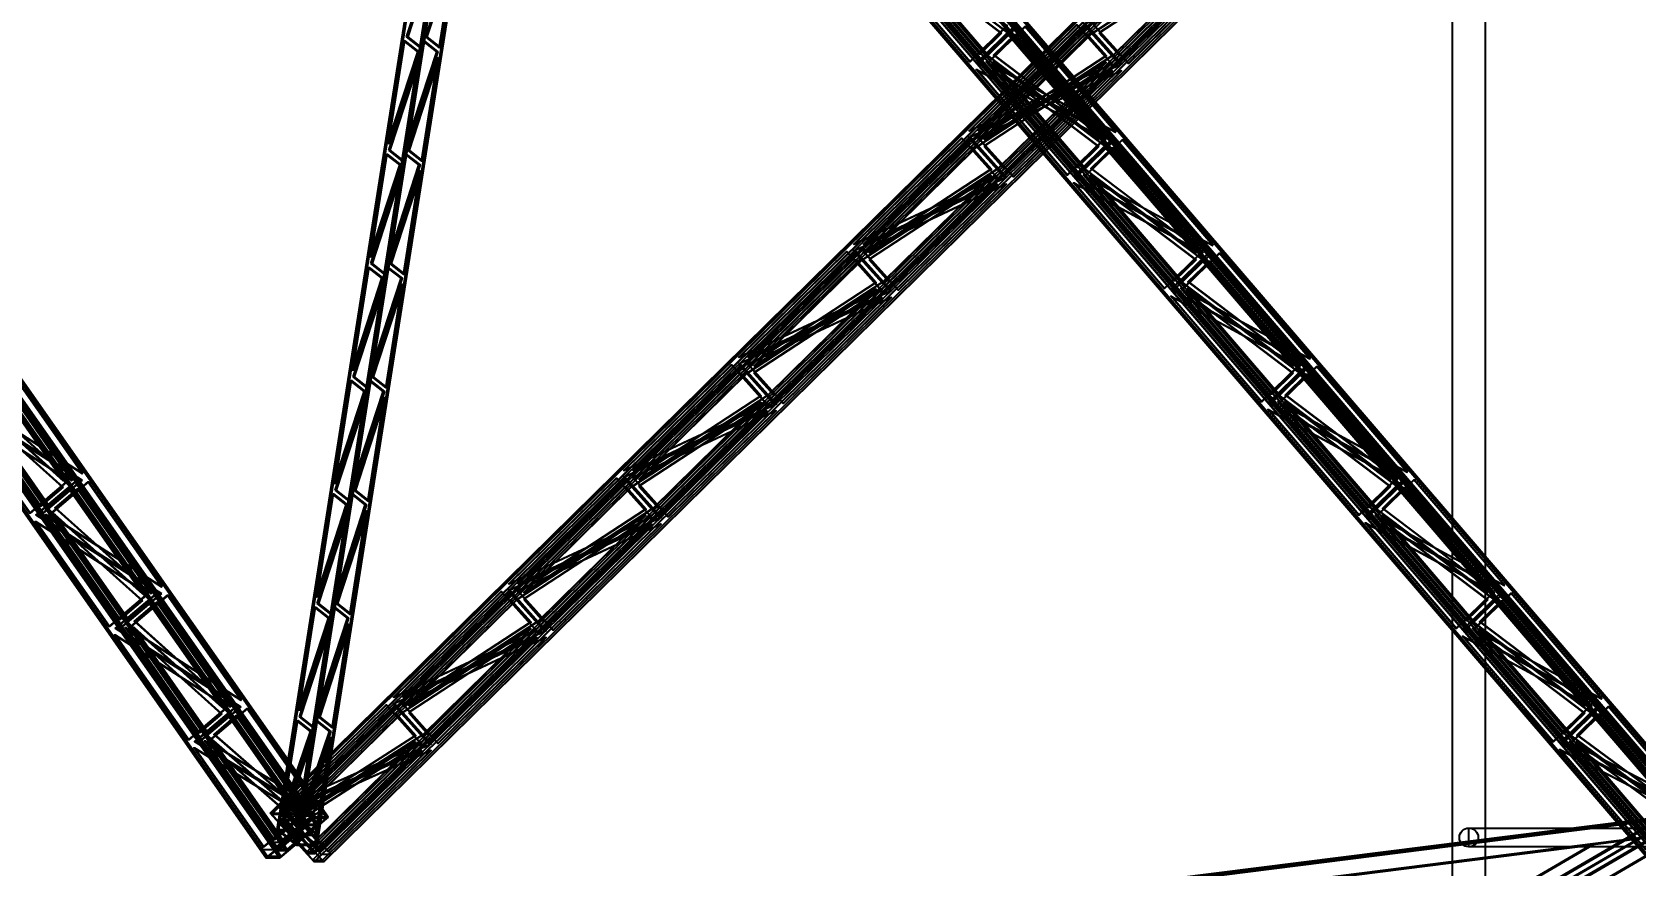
# Model space of a CAD drawing. Header units: millimetres. Extents: x -84906 to 117550, y -3000 to 338000.
# Drawn here: x -15733 to -403, y 39728 to 47700 of the extents above; entities that cross this region are included whole.
import ezdxf

# ---------------------------------------------------------------- set-up
doc = ezdxf.new("R2010")
doc.units = ezdxf.units.MM
for name, color, linetype, lineweight in [('D-STR-CORE', 7, 'Continuous', 25), ('D-STR-DIM', 7, 'Continuous', 13), ('D-STR-STRC', 7, 'Continuous', 25)]:
    doc.layers.add(name, color=color, linetype=linetype, lineweight=lineweight)
doc.styles.add('OpenSansCondensed-Light', font='OpenSansCondensed-Light.ttf')
doc.styles.add('TOWER_UNICODE', font='Arial Unicode.ttf')
doc.dimstyles.new('EZDXF', dxfattribs={"dimtxt": 0.25, "dimasz": 0.175, "dimexe": 0.375, "dimexo": 0.125, "dimgap": 0.1, "dimtad": 1, "dimlfac": 100, "dimzin": 12, "dimdsep": 46, "dimtxsty": 'OpenSansCondensed-Light', "dimblk": 'ARCHTICK', "dimcen": 2.5, "dimazin": 3, "dimtfac": 0.5, "dimtmove": 2, "dimatfit": 3})

# ---------------------------------------------------------------- blocks, each defined once
blk = doc.blocks.new('_ARCHTICK')
at = {"color": 0, "linetype": 'BYBLOCK', "const_width": 0.15}
blk.add_lwpolyline([(-0.5, -0.5), (0.5, 0.5)], dxfattribs=at)

msp = doc.modelspace()

# ---------------------------------------------------------------- linework, layer by layer
at = {"layer": 'D-STR-CORE'}
for points in [[(-2160, 18300), (-1840, 18300), (-1840, 224550), (-2160, 224550)], [(-2160, 18300), (-1840, 18300), (-1840, 224550), (-2160, 224550)], [(-2000, 40090), (2000, 40090), (2000, 39910), (-2000, 39910)], [(2000, 39910), (-2000, 39910), (-2000, 40090), (2000, 40090)]]:
    msp.add_lwpolyline(points, close=True, dxfattribs=at)
msp.add_circle((-2000, 40000), 90, dxfattribs=at)
at = {"layer": 'D-STR-STRC'}
for points in [[(-13034.2, 40194.9), (-13497.1, 39805.1), (-22599.7, 52805.1), (-22136.8, 53194.9)], [(-13027.7, 40194.9), (-13490.5, 39805.1), (-22593.1, 52805.1), (-22130.2, 53194.9)], [(-12909.5, 40194.9), (-13372.3, 39805.1), (-22474.9, 52805.1), (-22012, 53194.9)], [(-12902.9, 40194.9), (-13365.8, 39805.1), (-22468.3, 52805.1), (-22005.4, 53194.9)], [(-13456.8, 40233.1), (-13038, 39766.9), (162, 52766.9), (-256.8, 53233.1)], [(-13452.1, 40233.1), (-13033.3, 39766.9), (166.7, 52766.9), (-252.1, 53233.1)], [(-13366.7, 40233.1), (-12947.9, 39766.9), (252.1, 52766.9), (-166.7, 53233.1)], [(-13362, 40233.1), (-12943.2, 39766.9), (256.8, 52766.9), (-162, 53233.1)], [(166.5, 40215.9), (-276.9, 39784.1), (-11428.2, 52784.1), (-10984.7, 53215.9)], [(172.1, 40215.9), (-271.4, 39784.1), (-11422.7, 52784.1), (-10979.2, 53215.9)], [(271.4, 40215.9), (-172.1, 39784.1), (-11323.3, 52784.1), (-10879.9, 53215.9)], [(276.9, 40215.9), (-166.5, 39784.1), (-11317.8, 52784.1), (-10874.4, 53215.9)], [(-13091.2, 40127.9), (-13395, 39872.1), (-22497.5, 52872.1), (-22193.8, 53127.9)], [(-13084.6, 40127.9), (-13388.4, 39872.1), (-22491, 52872.1), (-22187.2, 53127.9)], [(-13011.6, 40127.9), (-13315.4, 39872.1), (-22417.9, 52872.1), (-22114.1, 53127.9)], [(-13005, 40127.9), (-13308.8, 39872.1), (-22411.3, 52872.1), (-22107.6, 53127.9)], [(-13391.2, 40073.1), (-13205.6, 39926.9), (-11156.9, 52926.9), (-11342.5, 53073.1)], [(-13391.2, 40073.1), (-13205.6, 39926.9), (-11156.9, 52926.9), (-11342.5, 53073.1)], [(-13376.9, 40073.1), (-13191.3, 39926.9), (-11142.6, 52926.9), (-11328.2, 53073.1)], [(-13376.9, 40073.1), (-13191.3, 39926.9), (-11142.6, 52926.9), (-11328.2, 53073.1)], [(-13368.5, 40153), (-13093.7, 39847), (106.3, 52847), (-168.5, 53153)], [(-13363.8, 40153), (-13089, 39847), (111, 52847), (-163.8, 53153)], [(-13311, 40153), (-13036.2, 39847), (163.8, 52847), (-111, 53153)], [(-13306.3, 40153), (-13031.5, 39847), (168.5, 52847), (-106.3, 53153)], [(-13208.7, 40073.1), (-13023.1, 39926.9), (-10974.4, 52926.9), (-11160, 53073.1)], [(-13208.7, 40073.1), (-13023.1, 39926.9), (-10974.4, 52926.9), (-11160, 53073.1)], [(-13194.4, 40073.1), (-13008.8, 39926.9), (-10960.1, 52926.9), (-11145.7, 53073.1)], [(-13194.4, 40073.1), (-13008.8, 39926.9), (-10960.1, 52926.9), (-11145.7, 53073.1)], [(109.3, 40141.7), (-181.7, 39858.3), (-11333, 52858.3), (-11042, 53141.7)], [(114.8, 40141.7), (-176.2, 39858.3), (-11327.5, 52858.3), (-11036.5, 53141.7)], [(176.2, 40141.7), (-114.8, 39858.3), (-11266.1, 52858.3), (-10975.1, 53141.7)], [(181.7, 40141.7), (-109.3, 39858.3), (-11260.6, 52858.3), (-10969.6, 53141.7)], [(-12156.2, 47654.1), (-12023.3, 47549.4), (-11867.4, 48538.5)], [(-12156.2, 47654.1), (-12023.3, 47549.4), (-11867.4, 48538.5)], [(-12141.8, 47654.1), (-12009, 47549.4), (-11853.1, 48538.5)], [(-12141.8, 47654.1), (-12009, 47549.4), (-11853.1, 48538.5)], [(-11973.7, 47654.1), (-11840.8, 47549.4), (-11685, 48538.5)], [(-11973.7, 47654.1), (-11840.8, 47549.4), (-11685, 48538.5)], [(-11959.4, 47654.1), (-11826.5, 47549.4), (-11670.7, 48538.5)], [(-11959.4, 47654.1), (-11826.5, 47549.4), (-11670.7, 48538.5)], [(-6471.9, 47688), (-6676.3, 47489), (-7542.3, 48498.5)], [(-6466.4, 47688), (-6670.8, 47489), (-7536.8, 48498.5)], [(-6405, 47688), (-6609.4, 47489), (-7475.4, 48498.5)], [(-6399.5, 47688), (-6603.9, 47489), (-7469.9, 48498.5)], [(-5593.8, 47693.2), (-5400.8, 47478.3), (-4370.3, 48493.2)], [(-5589, 47693.2), (-5396, 47478.3), (-4365.6, 48493.2)], [(-5536.3, 47693.2), (-5343.2, 47478.3), (-4312.8, 48493.2)], [(-5531.5, 47693.2), (-5338.5, 47478.3), (-4308.1, 48493.2)], [(-6414.7, 47762.2), (-6771.5, 47414.7), (-7637.5, 48424.3)], [(-6409.2, 47762.2), (-6766, 47414.7), (-7632, 48424.3)], [(-6309.8, 47762.2), (-6666.7, 47414.7), (-7532.6, 48424.3)], [(-6304.3, 47762.2), (-6661.2, 47414.7), (-7527.1, 48424.3)], [(-5682.1, 47773.4), (-5345.1, 47398.2), (-4314.7, 48413)], [(-5677.3, 47773.4), (-5340.3, 47398.2), (-4309.9, 48413)], [(-5591.9, 47773.4), (-5255, 47398.2), (-4224.5, 48413)], [(-5587.2, 47773.4), (-5250.2, 47398.2), (-4219.8, 48413)], [(-6780.2, 46753.6), (-5749.8, 47768.4), (-5412.8, 47393.3)], [(-6775.5, 46753.6), (-5745, 47768.4), (-5408.1, 47393.3)], [(-5482.7, 46742.4), (-6348.7, 47751.9), (-6705.5, 47404.5)], [(-5477.2, 46742.4), (-6343.2, 47751.9), (-6700, 47404.5)], [(-6691.9, 46673.5), (-5661.5, 47688.3), (-5468.5, 47473.4)], [(-6690.1, 46753.6), (-5659.7, 47768.4), (-5322.7, 47393.3)], [(-6687.2, 46673.5), (-5656.8, 47688.3), (-5463.7, 47473.4)], [(-6685.3, 46753.6), (-5654.9, 47768.4), (-5317.9, 47393.3)], [(-6634.4, 46673.5), (-5604, 47688.3), (-5411, 47473.4)], [(-6629.7, 46673.5), (-5599.2, 47688.3), (-5406.2, 47473.4)], [(-5540, 46668.2), (-6405.9, 47677.7), (-6610.3, 47478.7)], [(-5534.5, 46668.2), (-6400.4, 47677.7), (-6604.8, 47478.7)], [(-5377.9, 46742.4), (-6243.8, 47751.9), (-6600.7, 47404.5)], [(-5372.4, 46742.4), (-6238.3, 47751.9), (-6595.1, 47404.5)], [(-5473.1, 46668.2), (-6339, 47677.7), (-6543.4, 47478.7)], [(-5467.5, 46668.2), (-6333.5, 47677.7), (-6537.9, 47478.7)], [(-12339.2, 46628.2), (-12183.3, 47617.2), (-12050.4, 47512.5)], [(-12339.2, 46628.2), (-12183.3, 47617.2), (-12050.4, 47512.5)], [(-12324.9, 46628.2), (-12169, 47617.2), (-12036.1, 47512.5)], [(-12324.9, 46628.2), (-12169, 47617.2), (-12036.1, 47512.5)], [(-12156.7, 46628.2), (-12000.8, 47617.2), (-11868, 47512.5)], [(-12156.7, 46628.2), (-12000.8, 47617.2), (-11868, 47512.5)], [(-12142.4, 46628.2), (-11986.5, 47617.2), (-11853.7, 47512.5)], [(-12142.4, 46628.2), (-11986.5, 47617.2), (-11853.7, 47512.5)], [(-12326.9, 46570.8), (-12194, 46466.1), (-12038.2, 47455.1)], [(-12326.9, 46570.8), (-12194, 46466.1), (-12038.2, 47455.1)], [(-12312.6, 46570.8), (-12179.7, 46466.1), (-12023.8, 47455.1)], [(-12312.6, 46570.8), (-12179.7, 46466.1), (-12023.8, 47455.1)], [(-12144.4, 46570.8), (-12011.6, 46466.1), (-11855.7, 47455.1)], [(-12144.4, 46570.8), (-12011.6, 46466.1), (-11855.7, 47455.1)], [(-12130.1, 46570.8), (-11997.2, 46466.1), (-11841.4, 47455.1)], [(-12130.1, 46570.8), (-11997.2, 46466.1), (-11841.4, 47455.1)], [(-6693.8, 46609.9), (-6500.8, 46395), (-5470.3, 47409.8)], [(-6689, 46609.9), (-6496, 46395), (-5465.6, 47409.8)], [(-6636.3, 46609.9), (-6443.2, 46395), (-5412.8, 47409.8)], [(-6631.5, 46609.9), (-6438.5, 46395), (-5408.1, 47409.8)], [(-5542.7, 46604.6), (-5747.1, 46405.6), (-6613, 47415.1)], [(-5537.1, 46604.6), (-5741.5, 46405.6), (-6607.5, 47415.1)], [(-5475.7, 46604.6), (-5680.1, 46405.6), (-6546.1, 47415.1)], [(-5470.2, 46604.6), (-5674.6, 46405.6), (-6540.6, 47415.1)], [(-6782.1, 46690), (-6445.1, 46314.9), (-5414.7, 47329.7)], [(-6777.3, 46690), (-6440.3, 46314.9), (-5409.9, 47329.7)], [(-5485.4, 46678.8), (-5842.2, 46331.4), (-6708.2, 47340.9)], [(-5479.9, 46678.8), (-5836.7, 46331.4), (-6702.7, 47340.9)], [(-6691.9, 46690), (-6355, 46314.9), (-5324.5, 47329.7)], [(-6687.2, 46690), (-6350.2, 46314.9), (-5319.8, 47329.7)], [(-5380.6, 46678.8), (-5737.4, 46331.4), (-6603.4, 47340.9)], [(-5375, 46678.8), (-5731.9, 46331.4), (-6597.8, 47340.9)], [(-7880.2, 45670.3), (-6849.8, 46685.1), (-6512.8, 46310)], [(-7875.5, 45670.3), (-6845, 46685.1), (-6508.1, 46310)], [(-7791.9, 45590.2), (-6761.5, 46605), (-6568.5, 46390.1)], [(-7790.1, 45670.3), (-6759.7, 46685.1), (-6422.7, 46310)], [(-7787.2, 45590.2), (-6756.8, 46605), (-6563.7, 46390.1)], [(-7785.3, 45670.3), (-6754.9, 46685.1), (-6417.9, 46310)], [(-7734.4, 45590.2), (-6704, 46605), (-6511, 46390.1)], [(-7729.7, 45590.2), (-6699.2, 46605), (-6506.2, 46390.1)], [(-4553.4, 45659.1), (-5419.4, 46668.6), (-5776.2, 46321.2)], [(-4547.9, 45659.1), (-5413.9, 46668.6), (-5770.7, 46321.2)], [(-4448.6, 45659.1), (-5314.6, 46668.6), (-5671.4, 46321.2)], [(-4443.1, 45659.1), (-5309, 46668.6), (-5665.9, 46321.2)], [(-12509.9, 45544.9), (-12354, 46533.9), (-12221.2, 46429.2)], [(-12509.9, 45544.9), (-12354, 46533.9), (-12221.2, 46429.2)], [(-12495.6, 45544.9), (-12339.7, 46533.9), (-12206.9, 46429.2)], [(-12495.6, 45544.9), (-12339.7, 46533.9), (-12206.9, 46429.2)], [(-12327.4, 45544.9), (-12171.6, 46533.9), (-12038.7, 46429.2)], [(-12327.4, 45544.9), (-12171.6, 46533.9), (-12038.7, 46429.2)], [(-12313.1, 45544.9), (-12157.3, 46533.9), (-12024.4, 46429.2)], [(-12313.1, 45544.9), (-12157.3, 46533.9), (-12024.4, 46429.2)], [(-4610.7, 45584.9), (-5476.6, 46594.4), (-5681.1, 46395.4)], [(-4605.2, 45584.9), (-5471.1, 46594.4), (-5675.5, 46395.4)], [(-4543.8, 45584.9), (-5409.7, 46594.4), (-5614.1, 46395.4)], [(-4538.3, 45584.9), (-5404.2, 46594.4), (-5608.6, 46395.4)], [(-12497.6, 45487.5), (-12364.7, 45382.8), (-12208.9, 46371.8)], [(-12497.6, 45487.5), (-12364.7, 45382.8), (-12208.9, 46371.8)], [(-12483.3, 45487.5), (-12350.4, 45382.8), (-12194.6, 46371.8)], [(-12483.3, 45487.5), (-12350.4, 45382.8), (-12194.6, 46371.8)], [(-12315.1, 45487.5), (-12182.3, 45382.8), (-12026.4, 46371.8)], [(-12315.1, 45487.5), (-12182.3, 45382.8), (-12026.4, 46371.8)], [(-12300.8, 45487.5), (-12168, 45382.8), (-12012.1, 46371.8)], [(-12300.8, 45487.5), (-12168, 45382.8), (-12012.1, 46371.8)], [(-7793.8, 45526.6), (-7600.8, 45311.7), (-6570.3, 46326.5)], [(-7789, 45526.6), (-7596, 45311.7), (-6565.6, 46326.5)], [(-7736.3, 45526.6), (-7543.2, 45311.7), (-6512.8, 46326.5)], [(-7731.5, 45526.6), (-7538.5, 45311.7), (-6508.1, 46326.5)], [(-4613.4, 45521.3), (-4817.8, 45322.3), (-5683.7, 46331.8)], [(-4607.9, 45521.3), (-4812.3, 45322.3), (-5678.2, 46331.8)], [(-4546.5, 45521.3), (-4750.9, 45322.3), (-5616.8, 46331.8)], [(-4541, 45521.3), (-4745.4, 45322.3), (-5611.3, 46331.8)], [(-7882.1, 45606.7), (-7545.1, 45231.6), (-6514.7, 46246.4)], [(-7877.3, 45606.7), (-7540.3, 45231.6), (-6509.9, 46246.4)], [(-7791.9, 45606.7), (-7455, 45231.6), (-6424.5, 46246.4)], [(-7787.2, 45606.7), (-7450.2, 45231.6), (-6419.8, 46246.4)], [(-4556.1, 45595.5), (-4913, 45248.1), (-5778.9, 46257.6)], [(-4550.6, 45595.5), (-4907.5, 45248.1), (-5773.4, 46257.6)], [(-4451.3, 45595.5), (-4808.1, 45248.1), (-5674.1, 46257.6)], [(-4445.8, 45595.5), (-4802.6, 45248.1), (-5668.6, 46257.6)], [(-8980.2, 44587), (-7949.8, 45601.8), (-7612.8, 45226.6)], [(-8975.5, 44587), (-7945, 45601.8), (-7608.1, 45226.6)], [(-8890.1, 44587), (-7859.7, 45601.8), (-7522.7, 45226.6)], [(-8885.3, 44587), (-7854.9, 45601.8), (-7517.9, 45226.6)], [(-3624.2, 44575.7), (-4490.1, 45585.3), (-4847, 45237.8)], [(-3618.7, 44575.7), (-4484.6, 45585.3), (-4841.4, 45237.8)], [(-3519.3, 44575.7), (-4385.3, 45585.3), (-4742.1, 45237.8)], [(-3513.8, 44575.7), (-4379.8, 45585.3), (-4736.6, 45237.8)], [(-12680.6, 44461.5), (-12524.8, 45450.6), (-12391.9, 45345.9)], [(-12680.6, 44461.5), (-12524.8, 45450.6), (-12391.9, 45345.9)], [(-12666.3, 44461.5), (-12510.5, 45450.6), (-12377.6, 45345.9)], [(-12666.3, 44461.5), (-12510.5, 45450.6), (-12377.6, 45345.9)], [(-12498.2, 44461.5), (-12342.3, 45450.6), (-12209.4, 45345.9)], [(-12498.2, 44461.5), (-12342.3, 45450.6), (-12209.4, 45345.9)], [(-12483.9, 44461.5), (-12328, 45450.6), (-12195.1, 45345.9)], [(-12483.9, 44461.5), (-12328, 45450.6), (-12195.1, 45345.9)], [(-8891.9, 44506.8), (-7861.5, 45521.7), (-7668.5, 45306.8)], [(-8887.2, 44506.8), (-7856.8, 45521.7), (-7663.7, 45306.8)], [(-8834.4, 44506.8), (-7804, 45521.7), (-7611, 45306.8)], [(-8829.7, 44506.8), (-7799.2, 45521.7), (-7606.2, 45306.8)], [(-3681.4, 44501.5), (-4547.4, 45511), (-4751.8, 45312)], [(-3675.9, 44501.5), (-4541.9, 45511), (-4746.3, 45312)], [(-3614.5, 44501.5), (-4480.5, 45511), (-4684.9, 45312)], [(-3609, 44501.5), (-4474.9, 45511), (-4679.4, 45312)], [(-12668.3, 44404.1), (-12535.5, 44299.4), (-12379.6, 45288.5)], [(-12668.3, 44404.1), (-12535.5, 44299.4), (-12379.6, 45288.5)], [(-12654, 44404.1), (-12521.2, 44299.4), (-12365.3, 45288.5)], [(-12654, 44404.1), (-12521.2, 44299.4), (-12365.3, 45288.5)], [(-12485.9, 44404.1), (-12353, 44299.4), (-12197.1, 45288.5)], [(-12485.9, 44404.1), (-12353, 44299.4), (-12197.1, 45288.5)], [(-12471.6, 44404.1), (-12338.7, 44299.4), (-12182.8, 45288.5)], [(-12471.6, 44404.1), (-12338.7, 44299.4), (-12182.8, 45288.5)], [(-8893.8, 44443.2), (-8700.8, 44228.3), (-7670.3, 45243.2)], [(-8889, 44443.2), (-8696, 44228.3), (-7665.6, 45243.2)], [(-8836.3, 44443.2), (-8643.2, 44228.3), (-7612.8, 45243.2)], [(-8831.5, 44443.2), (-8638.5, 44228.3), (-7608.1, 45243.2)], [(-3684.1, 44438), (-3888.5, 44239), (-4754.5, 45248.5)], [(-3678.6, 44438), (-3883, 44239), (-4748.9, 45248.5)], [(-3617.2, 44438), (-3821.6, 44239), (-4687.6, 45248.5)], [(-3611.7, 44438), (-3816.1, 44239), (-4682, 45248.5)], [(-8982.1, 44523.4), (-8645.1, 44148.2), (-7614.7, 45163)], [(-8977.3, 44523.4), (-8640.3, 44148.2), (-7609.9, 45163)], [(-8891.9, 44523.4), (-8555, 44148.2), (-7524.5, 45163)], [(-8887.2, 44523.4), (-8550.2, 44148.2), (-7519.8, 45163)], [(-3626.9, 44512.2), (-3983.7, 44164.7), (-4849.7, 45174.3)], [(-3621.3, 44512.2), (-3978.2, 44164.7), (-4844.1, 45174.3)], [(-3522, 44512.2), (-3878.9, 44164.7), (-4744.8, 45174.3)], [(-3516.5, 44512.2), (-3873.3, 44164.7), (-4739.3, 45174.3)], [(-15379.1, 43478), (-16082.1, 44482.1), (-16454.6, 44168.4)], [(-15372.5, 43478), (-16075.5, 44482.1), (-16448, 44168.4)], [(-15254.3, 43478), (-15957.3, 44482.1), (-16329.8, 44168.4)], [(-15247.7, 43478), (-15950.7, 44482.1), (-16323.2, 44168.4)], [(-10080.2, 43503.6), (-9049.8, 44518.4), (-8712.8, 44143.3)], [(-10075.5, 43503.6), (-9045, 44518.4), (-8708.1, 44143.3)], [(-9990.1, 43503.6), (-8959.7, 44518.4), (-8622.7, 44143.3)], [(-9985.3, 43503.6), (-8954.9, 44518.4), (-8617.9, 44143.3)], [(-2694.9, 43492.4), (-3560.9, 44501.9), (-3917.7, 44154.5)], [(-2689.4, 43492.4), (-3555.3, 44501.9), (-3912.2, 44154.5)], [(-2590.1, 43492.4), (-3456, 44501.9), (-3812.8, 44154.5)], [(-2584.5, 43492.4), (-3450.5, 44501.9), (-3807.3, 44154.5)], [(-15436.1, 43411), (-16139.1, 44415.1), (-16352.4, 44235.4)], [(-15429.5, 43411), (-16132.5, 44415.1), (-16345.9, 44235.4)], [(-15356.4, 43411), (-16059.4, 44415.1), (-16272.8, 44235.4)], [(-15349.9, 43411), (-16052.9, 44415.1), (-16266.2, 44235.4)], [(-12851.4, 43378.2), (-12695.5, 44367.2), (-12562.6, 44262.5)], [(-12851.4, 43378.2), (-12695.5, 44367.2), (-12562.6, 44262.5)], [(-12837, 43378.2), (-12681.2, 44367.2), (-12548.3, 44262.5)], [(-12837, 43378.2), (-12681.2, 44367.2), (-12548.3, 44262.5)], [(-12668.9, 43378.2), (-12513, 44367.2), (-12380.2, 44262.5)], [(-12668.9, 43378.2), (-12513, 44367.2), (-12380.2, 44262.5)], [(-12654.6, 43378.2), (-12498.7, 44367.2), (-12365.9, 44262.5)], [(-12654.6, 43378.2), (-12498.7, 44367.2), (-12365.9, 44262.5)], [(-9991.9, 43423.5), (-8961.5, 44438.3), (-8768.5, 44223.4)], [(-9987.2, 43423.5), (-8956.8, 44438.3), (-8763.7, 44223.4)], [(-9934.4, 43423.5), (-8904, 44438.3), (-8711, 44223.4)], [(-9929.7, 43423.5), (-8899.2, 44438.3), (-8706.2, 44223.4)], [(-2752.2, 43418.2), (-3618.1, 44427.7), (-3822.5, 44228.7)], [(-2746.6, 43418.2), (-3612.6, 44427.7), (-3817, 44228.7)], [(-2685.2, 43418.2), (-3551.2, 44427.7), (-3755.6, 44228.7)], [(-2679.7, 43418.2), (-3545.7, 44427.7), (-3750.1, 44228.7)], [(-15443.6, 43347.9), (-15657, 43168.3), (-16360, 44172.3)], [(-15437, 43347.9), (-15650.4, 43168.3), (-16353.4, 44172.3)], [(-15364, 43347.9), (-15577.3, 43168.3), (-16280.3, 44172.3)], [(-15357.4, 43347.9), (-15570.8, 43168.3), (-16273.8, 44172.3)], [(-12839.1, 43320.8), (-12706.2, 43216.1), (-12550.3, 44205.1)], [(-12839.1, 43320.8), (-12706.2, 43216.1), (-12550.3, 44205.1)], [(-12824.8, 43320.8), (-12691.9, 43216.1), (-12536, 44205.1)], [(-12824.8, 43320.8), (-12691.9, 43216.1), (-12536, 44205.1)], [(-12656.6, 43320.8), (-12523.7, 43216.1), (-12367.9, 44205.1)], [(-12656.6, 43320.8), (-12523.7, 43216.1), (-12367.9, 44205.1)], [(-12642.3, 43320.8), (-12509.4, 43216.1), (-12353.6, 44205.1)], [(-12642.3, 43320.8), (-12509.4, 43216.1), (-12353.6, 44205.1)], [(-9993.8, 43359.9), (-9800.8, 43145), (-8770.3, 44159.8)], [(-9989, 43359.9), (-9796, 43145), (-8765.6, 44159.8)], [(-9936.3, 43359.9), (-9743.2, 43145), (-8712.8, 44159.8)], [(-9931.5, 43359.9), (-9738.5, 43145), (-8708.1, 44159.8)], [(-2754.8, 43354.6), (-2959.2, 43155.6), (-3825.2, 44165.1)], [(-2749.3, 43354.6), (-2953.7, 43155.6), (-3819.7, 44165.1)], [(-2687.9, 43354.6), (-2892.3, 43155.6), (-3758.3, 44165.1)], [(-2682.4, 43354.6), (-2886.8, 43155.6), (-3752.8, 44165.1)], [(-15386.6, 43414.9), (-15759.1, 43101.3), (-16462.1, 44105.3)], [(-15380.1, 43414.9), (-15752.5, 43101.3), (-16455.5, 44105.3)], [(-15261.8, 43414.9), (-15634.3, 43101.3), (-16337.3, 44105.3)], [(-15255.3, 43414.9), (-15627.7, 43101.3), (-16330.8, 44105.3)], [(-10082.1, 43440), (-9745.1, 43064.9), (-8714.7, 44079.7)], [(-10077.3, 43440), (-9740.3, 43064.9), (-8709.9, 44079.7)], [(-9991.9, 43440), (-9655, 43064.9), (-8624.5, 44079.7)], [(-9987.2, 43440), (-9650.2, 43064.9), (-8619.8, 44079.7)], [(-2697.6, 43428.8), (-3054.4, 43081.4), (-3920.4, 44090.9)], [(-2692.1, 43428.8), (-3048.9, 43081.4), (-3914.9, 44090.9)], [(-2592.7, 43428.8), (-2949.6, 43081.4), (-3815.5, 44090.9)], [(-2587.2, 43428.8), (-2944.1, 43081.4), (-3810, 44090.9)], [(-14620.5, 42394.7), (-15323.5, 43398.7), (-15696, 43085.1)], [(-14614, 42394.7), (-15317, 43398.7), (-15689.4, 43085.1)], [(-14495.7, 42394.7), (-15198.8, 43398.7), (-15571.2, 43085.1)], [(-14489.2, 42394.7), (-15192.2, 43398.7), (-15564.7, 43085.1)], [(-11180.2, 42420.3), (-10149.8, 43435.1), (-9812.8, 43060)], [(-11175.5, 42420.3), (-10145, 43435.1), (-9808.1, 43060)], [(-11090.1, 42420.3), (-10059.7, 43435.1), (-9722.7, 43060)], [(-11085.3, 42420.3), (-10054.9, 43435.1), (-9717.9, 43060)], [(-1765.6, 42409.1), (-2631.6, 43418.6), (-2988.4, 43071.2)], [(-1760.1, 42409.1), (-2626.1, 43418.6), (-2982.9, 43071.2)], [(-1660.8, 42409.1), (-2526.7, 43418.6), (-2883.6, 43071.2)], [(-1655.3, 42409.1), (-2521.2, 43418.6), (-2878.1, 43071.2)], [(-14677.5, 42327.7), (-15380.5, 43331.7), (-15593.9, 43152.1)], [(-14670.9, 42327.7), (-15373.9, 43331.7), (-15587.3, 43152.1)], [(-14597.9, 42327.7), (-15300.9, 43331.7), (-15514.2, 43152.1)], [(-14591.3, 42327.7), (-15294.3, 43331.7), (-15507.7, 43152.1)], [(-13022.1, 42294.9), (-12866.2, 43283.9), (-12733.4, 43179.2)], [(-13022.1, 42294.9), (-12866.2, 43283.9), (-12733.4, 43179.2)], [(-13007.8, 42294.9), (-12851.9, 43283.9), (-12719, 43179.2)], [(-13007.8, 42294.9), (-12851.9, 43283.9), (-12719, 43179.2)], [(-12839.6, 42294.9), (-12683.8, 43283.9), (-12550.9, 43179.2)], [(-12839.6, 42294.9), (-12683.8, 43283.9), (-12550.9, 43179.2)], [(-12825.3, 42294.9), (-12669.4, 43283.9), (-12536.6, 43179.2)], [(-12825.3, 42294.9), (-12669.4, 43283.9), (-12536.6, 43179.2)], [(-11091.9, 42340.2), (-10061.5, 43355), (-9868.5, 43140.1)], [(-11087.2, 42340.2), (-10056.8, 43355), (-9863.7, 43140.1)], [(-11034.4, 42340.2), (-10004, 43355), (-9811, 43140.1)], [(-11029.7, 42340.2), (-9999.2, 43355), (-9806.2, 43140.1)], [(-1822.9, 42334.9), (-2688.8, 43344.4), (-2893.2, 43145.4)], [(-1817.4, 42334.9), (-2683.3, 43344.4), (-2887.7, 43145.4)], [(-1756, 42334.9), (-2621.9, 43344.4), (-2826.3, 43145.4)], [(-1750.4, 42334.9), (-2616.4, 43344.4), (-2820.8, 43145.4)], [(-14685.1, 42264.6), (-14898.4, 42084.9), (-15601.4, 43089)], [(-14678.5, 42264.6), (-14891.9, 42084.9), (-15594.9, 43089)], [(-14605.4, 42264.6), (-14818.8, 42084.9), (-15521.8, 43089)], [(-14598.9, 42264.6), (-14812.2, 42084.9), (-15515.2, 43089)], [(-13009.8, 42237.5), (-12876.9, 42132.8), (-12721.1, 43121.8)], [(-13009.8, 42237.5), (-12876.9, 42132.8), (-12721.1, 43121.8)], [(-12995.5, 42237.5), (-12862.6, 42132.8), (-12706.7, 43121.8)], [(-12995.5, 42237.5), (-12862.6, 42132.8), (-12706.7, 43121.8)], [(-12827.3, 42237.5), (-12694.5, 42132.8), (-12538.6, 43121.8)], [(-12827.3, 42237.5), (-12694.5, 42132.8), (-12538.6, 43121.8)], [(-12813, 42237.5), (-12680.1, 42132.8), (-12524.3, 43121.8)], [(-12813, 42237.5), (-12680.1, 42132.8), (-12524.3, 43121.8)], [(-1825.6, 42271.3), (-2030, 42072.3), (-2895.9, 43081.8)], [(-1820, 42271.3), (-2024.4, 42072.3), (-2890.4, 43081.8)], [(-1758.7, 42271.3), (-1963.1, 42072.3), (-2829, 43081.8)], [(-1753.1, 42271.3), (-1957.5, 42072.3), (-2823.5, 43081.8)], [(-14628.1, 42331.6), (-15000.6, 42017.9), (-15703.6, 43022)], [(-14621.5, 42331.6), (-14994, 42017.9), (-15697, 43022)], [(-14503.3, 42331.6), (-14875.8, 42017.9), (-15578.8, 43022)], [(-14496.7, 42331.6), (-14869.2, 42017.9), (-15572.2, 43022)], [(-11182.1, 42356.7), (-10845.1, 41981.6), (-9814.7, 42996.4)], [(-11177.3, 42356.7), (-10840.3, 41981.6), (-9809.9, 42996.4)], [(-11093.8, 42276.6), (-10900.8, 42061.7), (-9870.3, 43076.5)], [(-11091.9, 42356.7), (-10755, 41981.6), (-9724.5, 42996.4)], [(-11089, 42276.6), (-10896, 42061.7), (-9865.6, 43076.5)], [(-11087.2, 42356.7), (-10750.2, 41981.6), (-9719.8, 42996.4)], [(-11036.3, 42276.6), (-10843.2, 42061.7), (-9812.8, 43076.5)], [(-11031.5, 42276.6), (-10838.5, 42061.7), (-9808.1, 43076.5)], [(-1768.3, 42345.5), (-2125.2, 41998.1), (-2991.1, 43007.6)], [(-1762.8, 42345.5), (-2119.6, 41998.1), (-2985.6, 43007.6)], [(-1663.5, 42345.5), (-2020.3, 41998.1), (-2886.3, 43007.6)], [(-1657.9, 42345.5), (-2014.8, 41998.1), (-2880.7, 43007.6)], [(-13862, 41311.4), (-14565, 42315.4), (-14937.5, 42001.7)], [(-13855.4, 41311.4), (-14558.4, 42315.4), (-14930.9, 42001.7)], [(-13737.2, 41311.4), (-14440.2, 42315.4), (-14812.7, 42001.7)], [(-13730.6, 41311.4), (-14433.6, 42315.4), (-14806.1, 42001.7)], [(-12280.2, 41337), (-11249.8, 42351.8), (-10912.8, 41976.6)], [(-12275.5, 41337), (-11245, 42351.8), (-10908.1, 41976.6)], [(-12190.1, 41337), (-11159.7, 42351.8), (-10822.7, 41976.6)], [(-12185.3, 41337), (-11154.9, 42351.8), (-10817.9, 41976.6)], [(-836.4, 41325.7), (-1702.3, 42335.3), (-2059.1, 41987.8)], [(-830.8, 41325.7), (-1696.8, 42335.3), (-2053.6, 41987.8)], [(-731.5, 41325.7), (-1597.5, 42335.3), (-1954.3, 41987.8)], [(-726, 41325.7), (-1591.9, 42335.3), (-1948.8, 41987.8)], [(-13919, 41244.4), (-14622, 42248.4), (-14835.3, 42068.7)], [(-13912.4, 41244.4), (-14615.4, 42248.4), (-14828.8, 42068.7)], [(-13839.3, 41244.4), (-14542.3, 42248.4), (-14755.7, 42068.7)], [(-13832.8, 41244.4), (-14535.8, 42248.4), (-14749.1, 42068.7)], [(-13192.8, 41211.5), (-13036.9, 42200.6), (-12904.1, 42095.9)], [(-13192.8, 41211.5), (-13036.9, 42200.6), (-12904.1, 42095.9)], [(-13178.5, 41211.5), (-13022.6, 42200.6), (-12889.8, 42095.9)], [(-13178.5, 41211.5), (-13022.6, 42200.6), (-12889.8, 42095.9)], [(-13010.3, 41211.5), (-12854.5, 42200.6), (-12721.6, 42095.9)], [(-13010.3, 41211.5), (-12854.5, 42200.6), (-12721.6, 42095.9)], [(-12996, 41211.5), (-12840.2, 42200.6), (-12707.3, 42095.9)], [(-12996, 41211.5), (-12840.2, 42200.6), (-12707.3, 42095.9)], [(-12191.9, 41256.8), (-11161.5, 42271.7), (-10968.5, 42056.8)], [(-12187.2, 41256.8), (-11156.8, 42271.7), (-10963.7, 42056.8)], [(-12134.4, 41256.8), (-11104, 42271.7), (-10911, 42056.8)], [(-12129.7, 41256.8), (-11099.2, 42271.7), (-10906.2, 42056.8)], [(-893.6, 41251.5), (-1759.6, 42261), (-1964, 42062)], [(-888.1, 41251.5), (-1754, 42261), (-1958.4, 42062)], [(-826.7, 41251.5), (-1692.6, 42261), (-1897, 42062)], [(-821.2, 41251.5), (-1687.1, 42261), (-1891.5, 42062)], [(-13926.5, 41181.3), (-14139.9, 41001.6), (-14842.9, 42005.6)], [(-13919.9, 41181.3), (-14133.3, 41001.6), (-14836.3, 42005.6)], [(-13846.9, 41181.3), (-14060.2, 41001.6), (-14763.3, 42005.6)], [(-13840.3, 41181.3), (-14053.7, 41001.6), (-14756.7, 42005.6)], [(-13180.5, 41154.1), (-13047.7, 41049.4), (-12891.8, 42038.5)], [(-13180.5, 41154.1), (-13047.7, 41049.4), (-12891.8, 42038.5)], [(-13166.2, 41154.1), (-13033.3, 41049.4), (-12877.5, 42038.5)], [(-13166.2, 41154.1), (-13033.3, 41049.4), (-12877.5, 42038.5)], [(-12998.1, 41154.1), (-12865.2, 41049.4), (-12709.3, 42038.5)], [(-12998.1, 41154.1), (-12865.2, 41049.4), (-12709.3, 42038.5)], [(-12983.7, 41154.1), (-12850.9, 41049.4), (-12695, 42038.5)], [(-12983.7, 41154.1), (-12850.9, 41049.4), (-12695, 42038.5)], [(-13869.5, 41248.3), (-14242, 40934.6), (-14945, 41938.6)], [(-13863, 41248.3), (-14235.4, 40934.6), (-14938.4, 41938.6)], [(-13744.7, 41248.3), (-14117.2, 40934.6), (-14820.2, 41938.6)], [(-13738.2, 41248.3), (-14110.7, 40934.6), (-14813.7, 41938.6)], [(-12282.1, 41273.4), (-11945.1, 40898.2), (-10914.7, 41913)], [(-12277.3, 41273.4), (-11940.3, 40898.2), (-10909.9, 41913)], [(-12193.8, 41193.2), (-12000.8, 40978.3), (-10970.3, 41993.2)], [(-12191.9, 41273.4), (-11855, 40898.2), (-10824.5, 41913)], [(-12189, 41193.2), (-11996, 40978.3), (-10965.6, 41993.2)], [(-12187.2, 41273.4), (-11850.2, 40898.2), (-10819.8, 41913)], [(-12136.3, 41193.2), (-11943.2, 40978.3), (-10912.8, 41993.2)], [(-12131.5, 41193.2), (-11938.5, 40978.3), (-10908.1, 41993.2)], [(-839, 41262.2), (-1195.9, 40914.7), (-2061.8, 41924.3)], [(-833.5, 41262.2), (-1190.4, 40914.7), (-2056.3, 41924.3)], [(-896.3, 41188), (-1100.7, 40989), (-1966.6, 41998.5)], [(-890.8, 41188), (-1095.2, 40989), (-1961.1, 41998.5)], [(-734.2, 41262.2), (-1091, 40914.7), (-1957, 41924.3)], [(-728.7, 41262.2), (-1085.5, 40914.7), (-1951.5, 41924.3)], [(-829.4, 41188), (-1033.8, 40989), (-1899.7, 41998.5)], [(-823.9, 41188), (-1028.3, 40989), (-1894.2, 41998.5)], [(-13329.8, 40303.3), (-12349.8, 41268.4), (-12012.8, 40893.3)], [(-13325, 40303.3), (-12345, 41268.4), (-12008.1, 40893.3)], [(-13239.7, 40303.3), (-12259.7, 41268.4), (-11922.7, 40893.3)], [(-13234.9, 40303.3), (-12254.9, 41268.4), (-11917.9, 40893.3)], [(47, 40295.9), (-773, 41251.9), (-1129.9, 40904.5)], [(52.5, 40295.9), (-767.5, 41251.9), (-1124.4, 40904.5)], [(151.9, 40295.9), (-668.2, 41251.9), (-1025, 40904.5)], [(157.4, 40295.9), (-662.7, 41251.9), (-1019.5, 40904.5)], [(-13143.7, 40285.5), (-13806.4, 41232.1), (-14178.9, 40918.4)], [(-13137.1, 40285.5), (-13799.9, 41232.1), (-14172.3, 40918.4)], [(-13200.7, 40218.5), (-13863.4, 41165.1), (-14076.8, 40985.4)], [(-13194.1, 40218.5), (-13856.9, 41165.1), (-14070.2, 40985.4)], [(-13018.9, 40285.5), (-13681.7, 41232.1), (-14054.1, 40918.4)], [(-13012.3, 40285.5), (-13675.1, 41232.1), (-14047.6, 40918.4)], [(-13121, 40218.5), (-13783.8, 41165.1), (-13997.1, 40985.4)], [(-13114.5, 40218.5), (-13777.2, 41165.1), (-13990.6, 40985.4)], [(-13352.8, 40196.6), (-13207.7, 41117.2), (-13074.8, 41012.5)], [(-13352.8, 40196.6), (-13207.7, 41117.2), (-13074.8, 41012.5)], [(-13338.4, 40196.6), (-13193.4, 41117.2), (-13060.5, 41012.5)], [(-13338.4, 40196.6), (-13193.4, 41117.2), (-13060.5, 41012.5)], [(-13241.5, 40223.2), (-12261.5, 41188.3), (-12068.5, 40973.4)], [(-13236.7, 40223.2), (-12256.8, 41188.3), (-12063.7, 40973.4)], [(-13184, 40223.2), (-12204, 41188.3), (-12011, 40973.4)], [(-13179.2, 40223.2), (-12199.2, 41188.3), (-12006.2, 40973.4)], [(-13170.3, 40196.6), (-13025.2, 41117.2), (-12892.3, 41012.5)], [(-13170.3, 40196.6), (-13025.2, 41117.2), (-12892.3, 41012.5)], [(-13156, 40196.6), (-13010.9, 41117.2), (-12878, 41012.5)], [(-13156, 40196.6), (-13010.9, 41117.2), (-12878, 41012.5)], [(-10.2, 40221.7), (-830.3, 41177.7), (-1034.7, 40978.7)], [(-4.7, 40221.7), (-824.8, 41177.7), (-1029.2, 40978.7)], [(56.7, 40221.7), (-763.4, 41177.7), (-967.8, 40978.7)], [(62.2, 40221.7), (-757.9, 41177.7), (-962.3, 40978.7)], [(-13340.5, 40139.2), (-13207.6, 40034.5), (-13062.5, 40955.1)], [(-13340.5, 40139.2), (-13207.6, 40034.5), (-13062.5, 40955.1)], [(-13326.2, 40139.2), (-13193.3, 40034.5), (-13048.2, 40955.1)], [(-13326.2, 40139.2), (-13193.3, 40034.5), (-13048.2, 40955.1)], [(-13158, 40139.2), (-13025.1, 40034.5), (-12880.1, 40955.1)], [(-13158, 40139.2), (-13025.1, 40034.5), (-12880.1, 40955.1)], [(-13143.7, 40139.2), (-13010.8, 40034.5), (-12865.7, 40955.1)], [(-13143.7, 40139.2), (-13010.8, 40034.5), (-12865.7, 40955.1)], [(-13151.2, 40222.4), (-13523.7, 39908.8), (-14186.5, 40855.3)], [(-13144.7, 40222.4), (-13517.2, 39908.8), (-14179.9, 40855.3)], [(-13208.2, 40155.4), (-13421.6, 39975.8), (-14084.3, 40922.3)], [(-13201.7, 40155.4), (-13415, 39975.8), (-14077.8, 40922.3)], [(-13026.5, 40222.4), (-13398.9, 39908.8), (-14061.7, 40855.3)], [(-13019.9, 40222.4), (-13392.4, 39908.8), (-14055.1, 40855.3)], [(-13128.6, 40155.4), (-13342, 39975.8), (-14004.7, 40922.3)], [(-13122, 40155.4), (-13335.4, 39975.8), (-13998.1, 40922.3)], [(-13331.6, 40239.7), (-12994.7, 39864.6), (-12014.7, 40829.7)], [(-13326.9, 40239.7), (-12989.9, 39864.6), (-12009.9, 40829.7)], [(-13243.4, 40159.6), (-13050.3, 39944.7), (-12070.3, 40909.8)], [(-13241.5, 40239.7), (-12904.5, 39864.6), (-11924.5, 40829.7)], [(-13238.6, 40159.6), (-13045.6, 39944.7), (-12065.6, 40909.8)], [(-13236.8, 40239.7), (-12899.8, 39864.6), (-11919.8, 40829.7)], [(-13185.8, 40159.6), (-12992.8, 39944.7), (-12012.8, 40909.8)], [(-13181.1, 40159.6), (-12988.1, 39944.7), (-12008.1, 40909.8)], [(44.3, 40232.3), (-312.5, 39884.9), (-1132.6, 40840.9)], [(49.8, 40232.3), (-307, 39884.9), (-1127, 40840.9)], [(-12.9, 40158.1), (-217.3, 39959.1), (-1037.4, 40915.1)], [(-7.4, 40158.1), (-211.8, 39959.1), (-1031.9, 40915.1)], [(149.2, 40232.3), (-207.7, 39884.9), (-1027.7, 40840.9)], [(154.7, 40232.3), (-202.1, 39884.9), (-1022.2, 40840.9)], [(54, 40158.1), (-150.4, 39959.1), (-970.5, 40915.1)], [(59.5, 40158.1), (-144.9, 39959.1), (-964.9, 40915.1)], [(-12958.4, 40274.2), (-13089.8, 40274.2), (-13552.7, 39884.4), (-13421.3, 39884.4)], [(-12902.9, 40194.9), (-13034.2, 40194.9), (-13497.1, 39805.1), (-13365.8, 39805.1)], [(-13456.8, 40233.1), (-13362, 40233.1), (-13348.9, 40218.5), (-13443.7, 40218.5)], [(-13456.8, 40233.1), (-13362, 40233.1), (-12943.2, 39766.9), (-13038, 39766.9)], [(-13146.8, 40207.2), (-13060.6, 40207.2), (-13364.3, 39951.4), (-13450.5, 39951.4)], [(-13387.3, 40301.6), (-13292.4, 40301.6), (-12873.6, 39835.4), (-12968.5, 39835.4)], [(-13376.3, 40167.4), (-13179.5, 40167.4), (-12994, 40021.2), (-13190.7, 40021.2)], [(-13179.5, 40167.4), (-13376.3, 40167.4), (-13190.7, 40021.2), (-12994, 40021.2)], [(-13236.7, 40221.5), (-13299, 40221.5), (-13024.2, 39915.5), (-12961.9, 39915.5)], [(-12902.9, 40194.9), (-13034.2, 40194.9), (-13048.7, 40182.7), (-12917.3, 40182.7)], [(64.7, 37992.1), (13.2, 40209), (-4841.2, 39594.5)], [(-4789.6, 37405.7), (-4841.2, 39594.4), (13.2, 40208.9)], [(-4841, 39598.7), (64.8, 37996.4), (13.3, 40213.2)], [(-4789.5, 37410), (-4841, 39598.7), (13.3, 40213.2)], [(13.3, 40213.2), (-4789.5, 37410), (-4841, 39598.7)], [(64.8, 37996.4), (13.3, 40213.2), (-4841, 39598.7)], [(13.4, 40217.6), (-4789.4, 37414.4), (-4840.9, 39603.1)], [(-4840.9, 39603), (65, 38000.7), (13.4, 40217.5)], [(-4789.6, 37405.8), (13.1, 40209), (64.7, 37992.1)], [(-4789.5, 37410), (13.3, 40213.2), (64.8, 37996.4)], [(13.3, 40213.2), (64.8, 37996.4), (-4789.5, 37410)], [(13.4, 40217.5), (65, 38000.7), (-4789.4, 37414.3)], [(-13091.2, 40127.9), (-13005, 40127.9), (-13308.8, 39872.1), (-13395, 39872.1)], [(-13391.2, 40073.1), (-13194.4, 40073.1), (-13186, 40066.5), (-13382.7, 40066.5)], [(-13391.2, 40073.1), (-13194.4, 40073.1), (-13008.8, 39926.9), (-13205.6, 39926.9)], [(-13194.4, 40073.1), (-13391.2, 40073.1), (-13382.7, 40066.5), (-13186, 40066.5)], [(-13194.4, 40073.1), (-13391.2, 40073.1), (-13205.6, 39926.9), (-13008.8, 39926.9)], [(-13306.3, 40153), (-13368.5, 40153), (-13355.5, 40138.4), (-13293.2, 40138.4)], [(-13306.3, 40153), (-13368.5, 40153), (-13093.7, 39847), (-13031.5, 39847)], [(-13091.2, 40127.9), (-13005, 40127.9), (-13019.5, 40115.7), (-13105.7, 40115.7)], [(-121, 38235.8), (-162.3, 40011.8), (-4051.1, 39519.5)], [(-4051, 39523.8), (-120.9, 38240.1), (-162.2, 40016)], [(-120.9, 38240.1), (-162.2, 40016), (-4051, 39523.8)], [(-4050.9, 39528), (-120.7, 38244.4), (-162, 40020.3)], [(-13380.5, 39884.3), (-13294.3, 39884.3), (-13308.8, 39872.1), (-13395, 39872.1)], [(-13214, 39933.5), (-13017.3, 39933.5), (-13008.8, 39926.9), (-13205.6, 39926.9)], [(-13017.3, 39933.5), (-13214, 39933.5), (-13205.6, 39926.9), (-13008.8, 39926.9)], [(-13044.5, 39861.6), (-13106.8, 39861.6), (-13093.7, 39847), (-13031.5, 39847)], [(-4616.7, 37709.5), (-4657.6, 39442.8), (-813.3, 39929.4)], [(-4616.6, 37713.8), (-4657.4, 39447.1), (-813.2, 39933.7)], [(-813.2, 39933.7), (-4616.6, 37713.8), (-4657.4, 39447.1)], [(-813.1, 39938), (-4616.5, 37718.1), (-4657.3, 39451.4)], [(-3973.3, 37679.3), (-159.8, 39905), (-118.9, 38144.8)], [(-3973.1, 37683.5), (-159.7, 39909.3), (-118.7, 38149.1)], [(-159.7, 39909.3), (-118.7, 38149.1), (-3973.1, 37683.5)], [(-159.5, 39913.6), (-118.6, 38153.4), (-3973, 37687.8)], [(-13351.3, 39817.3), (-13482.7, 39817.3), (-13497.1, 39805.1), (-13365.8, 39805.1)], [(-13051.1, 39781.5), (-12956.3, 39781.5), (-12943.2, 39766.9), (-13038, 39766.9)]]:
    msp.add_lwpolyline(points, close=True, dxfattribs=at)
for points in [[(-13034.2, 40194.9), (-22136.8, 53194.9)], [(-12902.9, 40194.9), (-22005.4, 53194.9)], [(-13456.8, 40233.1), (-256.8, 53233.1)], [(-13443.7, 40218.5), (-243.7, 53218.5)], [(-13362, 40233.1), (-162, 53233.1)], [(-13348.9, 40218.5), (-148.9, 53218.5)], [(152.7, 40202.4), (-10998.6, 53202.4)], [(166.5, 40215.9), (-10984.7, 53215.9)], [(263.1, 40202.4), (-10888.2, 53202.4)], [(276.9, 40215.9), (-10874.4, 53215.9)], [(-13105.7, 40115.7), (-22208.2, 53115.7)], [(-13091.2, 40127.9), (-22193.8, 53127.9)], [(-13048.7, 40182.7), (-22151.3, 53182.7)], [(-13019.5, 40115.7), (-22122, 53115.7)], [(-13005, 40127.9), (-22107.6, 53127.9)], [(-12917.3, 40182.7), (-22019.9, 53182.7)], [(-13391.2, 40073.1), (-11342.5, 53073.1)], [(-13391.2, 40073.1), (-11342.5, 53073.1)], [(-13382.7, 40066.5), (-11334, 53066.5)], [(-13382.7, 40066.5), (-11334, 53066.5)], [(-13368.5, 40153), (-168.5, 53153)], [(-13355.5, 40138.4), (-155.5, 53138.4)], [(-13306.3, 40153), (-106.3, 53153)], [(-13293.2, 40138.4), (-93.2, 53138.4)], [(-13194.4, 40073.1), (-11145.7, 53073.1)], [(-13194.4, 40073.1), (-11145.7, 53073.1)], [(-13186, 40066.5), (-11137.3, 53066.5)], [(-13186, 40066.5), (-11137.3, 53066.5)], [(95.4, 40128.2), (-11055.8, 53128.2)], [(109.3, 40141.7), (-11042, 53141.7)], [(167.9, 40128.2), (-10983.4, 53128.2)], [(181.7, 40141.7), (-10969.6, 53141.7)], [(-13214, 39933.5), (-11165.3, 52933.5)], [(-13214, 39933.5), (-11165.3, 52933.5)], [(-13205.6, 39926.9), (-11156.9, 52926.9)], [(-13205.6, 39926.9), (-11156.9, 52926.9)], [(-13017.3, 39933.5), (-10968.5, 52933.5)], [(-13017.3, 39933.5), (-10968.5, 52933.5)], [(-13008.8, 39926.9), (-10960.1, 52926.9)], [(-13008.8, 39926.9), (-10960.1, 52926.9)], [(-13497.1, 39805.1), (-22599.7, 52805.1)], [(-13482.7, 39817.3), (-22585.2, 52817.3)], [(-13395, 39872.1), (-22497.5, 52872.1)], [(-13380.5, 39884.3), (-22483.1, 52884.3)], [(-13365.8, 39805.1), (-22468.3, 52805.1)], [(-13351.3, 39817.3), (-22453.9, 52817.3)], [(-13308.8, 39872.1), (-22411.3, 52872.1)], [(-13294.3, 39884.3), (-22396.9, 52884.3)], [(-13106.8, 39861.6), (93.2, 52861.6)], [(-13093.7, 39847), (106.3, 52847)], [(-13051.1, 39781.5), (148.9, 52781.5)], [(-13044.5, 39861.6), (155.5, 52861.6)], [(-13038, 39766.9), (162, 52766.9)], [(-13031.5, 39847), (168.5, 52847)], [(-12956.3, 39781.5), (243.7, 52781.5)], [(-12943.2, 39766.9), (256.8, 52766.9)], [(-276.9, 39784.1), (-11428.2, 52784.1)], [(-263.1, 39797.6), (-11414.3, 52797.6)], [(-181.7, 39858.3), (-11333, 52858.3)], [(-167.9, 39871.8), (-11319.1, 52871.8)], [(-166.5, 39784.1), (-11317.8, 52784.1)], [(-152.7, 39797.6), (-11304, 52797.6)], [(-109.3, 39858.3), (-11260.6, 52858.3)], [(-95.4, 39871.8), (-11246.7, 52871.8)], [(-13456.8, 40233.1), (-13387.3, 40301.6)], [(-13391.2, 40073.1), (-13376.3, 40167.4)], [(-13391.2, 40073.1), (-13376.3, 40167.4)], [(-13368.5, 40153), (-13299, 40221.5)], [(-13362, 40233.1), (-13292.4, 40301.6)], [(-13306.3, 40153), (-13236.7, 40221.5)], [(-13194.4, 40073.1), (-13179.5, 40167.4)], [(-13194.4, 40073.1), (-13179.5, 40167.4)], [(-13091.2, 40127.9), (-13146.8, 40207.2)], [(-13034.2, 40194.9), (-13089.8, 40274.2)], [(-13005, 40127.9), (-13060.6, 40207.2)], [(-12902.9, 40194.9), (-12958.4, 40274.2)], [(-4841, 39598.7), (13.3, 40213.2)], [(13.3, 40213.2), (-4841, 39598.7)], [(-4840.6, 39579.5), (13.7, 40194)], [(13.7, 40194), (-4840.6, 39579.5)], [(-4820.8, 37453.1), (-18.1, 40256.3)], [(-18, 40260.6), (-4820.7, 37457.4)], [(-4820.6, 37461.6), (-17.8, 40264.8)], [(-17.7, 40269.1), (-4820.5, 37465.9)], [(-4758.3, 37362.7), (44.5, 40165.9)], [(44.6, 40170.2), (-4758.1, 37367)], [(-13205.6, 39926.9), (-13190.7, 40021.2)], [(-13205.6, 39926.9), (-13190.7, 40021.2)], [(-13008.8, 39926.9), (-12994, 40021.2)], [(-13008.8, 39926.9), (-12994, 40021.2)], [(-4758.5, 37354.2), (44.3, 40157.4)], [(44.4, 40161.6), (-4758.4, 37358.4)], [(-13497.1, 39805.1), (-13552.7, 39884.4)], [(-13395, 39872.1), (-13450.5, 39951.4)], [(-13365.8, 39805.1), (-13421.3, 39884.4)], [(-13308.8, 39872.1), (-13364.3, 39951.4)], [(-13093.7, 39847), (-13024.2, 39915.5)], [(-13031.5, 39847), (-12961.9, 39915.5)], [(-13038, 39766.9), (-12968.5, 39835.4)], [(-12943.2, 39766.9), (-12873.6, 39835.4)]]:
    msp.add_lwpolyline(points, dxfattribs=at)

# ---------------------------------------------------------------- dimensions: what is measured, and where the dimension line sits
at = {"layer": 'D-STR-DIM'}
msp.add_linear_dim(base=(-79000, 0), p1=(0, 0), p2=(0, 333000), angle=90, dimstyle='EZDXF', override={"dimtxt": 4200, "dimasz": 1875, "dimexe": 1050, "dimexo": 900, "dimgap": 1050, "dimtad": 1, "dimdec": 0, "dimlfac": 1, "dimlunit": 2, "dimtxsty": 'TOWER_UNICODE', "dimclrd": 7, "dimclre": 7, "dimclrt": 7}, dxfattribs=at).render()

doc.saveas('drawing.dxf')
